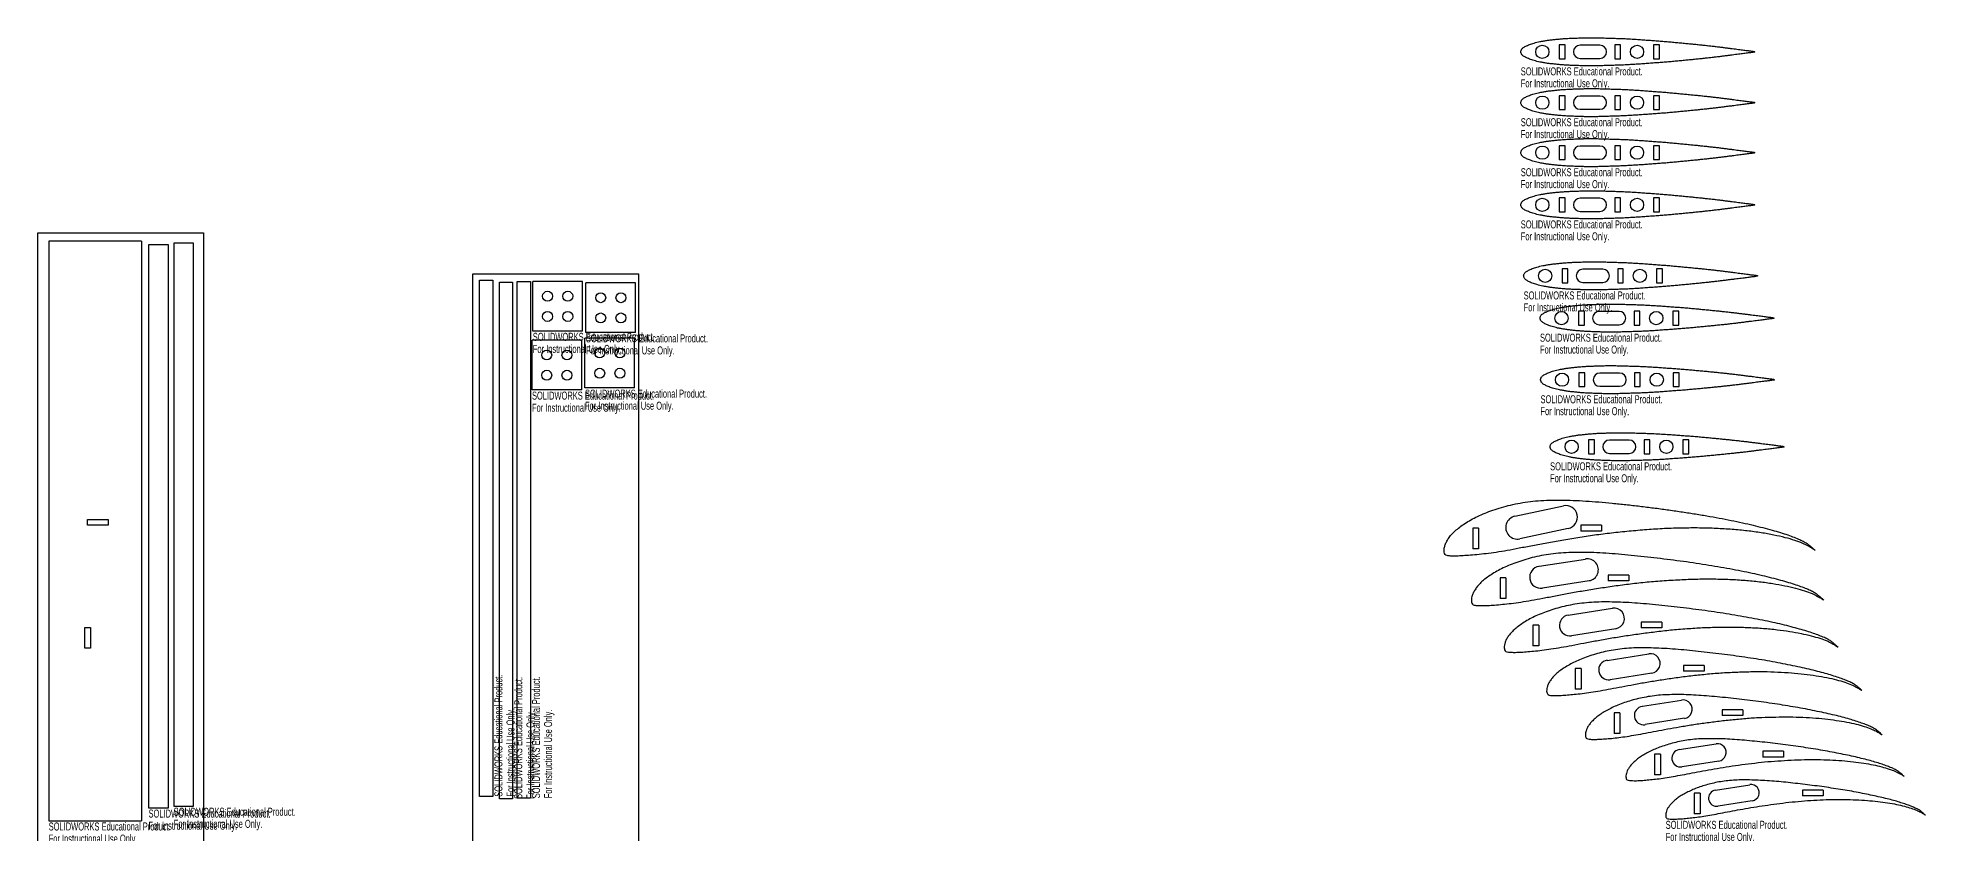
# Model space of a CAD drawing. Header units: millimetres. Extents: x -1702 to 479, y -1262 to 17.
# Drawn here: x -1702 to -562, y -463 to 17 of the extents above; entities that cross this region are included whole.
import ezdxf

# ---------------------------------------------------------------- set-up
doc = ezdxf.new("R2010")
doc.units = ezdxf.units.MM
doc.styles.add('SLDTEXTSTYLE0', font='TXT', dxfattribs={"width": 0.7})

# ---------------------------------------------------------------- blocks, each defined once
blk = doc.blocks.new('Left-Ribs (Entity_2)')
at = {"color": 7, "linetype": 'Continuous', "lineweight": 25}
for p, q in [((38.7, 19.3), (65.3, 23.5)), ((17.3, 13.3), (17.3, 0.8)), ((20.8, 13.3), (17.3, 13.3)), ((20.8, 13.3), (20.8, 0.8)), ((82.6, 15.1), (82.6, 11.6)), ((95.1, 15.1), (82.6, 15.1)), ((95.1, 11.6), (82.6, 11.6)), ((95.1, 15.1), (95.1, 11.6)), ((20.8, 0.8), (17.3, 0.8)), ((67.3, 11.1), (40.6, 6.9))]:
    blk.add_line(p, q, dxfattribs=at)
for centre, start, end in [((66.3, 17.3), 278.973, 98.973), ((39.6, 13.1), 98.973, 278.973)]:
    blk.add_arc(centre, 6.3, start, end, dxfattribs=at)
blk.add_open_spline([(201.6, 0), (201.6, 0), (200.8, 0.5), (200, 1), (197.7, 2.4), (194.7, 3.9), (190.4, 5.5), (185.2, 6.9), (179, 8.3), (172.2, 9.6), (164.6, 10.6), (156.4, 11.4), (147.7, 11.9), (138.7, 12.1), (129.3, 12.1), (119.8, 11.8), (110.2, 11.2), (100.5, 10.4), (91.1, 9.3), (81.8, 8.1), (72.8, 6.8), (64.1, 5.4), (55.9, 3.9), (48.2, 2.5), (41.1, 1.1), (34.5, -0.1), (28.4, -1.1), (22.9, -1.9), (17.9, -2.4), (13.4, -2.8), (9.5, -3.1), (6.3, -3.2), (3.7, -3.1), (1.8, -3), (0.4, -2.4), (0, -1), (0, 0.4), (0.3, 2.2), (1, 4.1), (2.1, 6.1), (3.6, 8.1), (5.5, 10.1), (7.8, 12.1), (10.6, 14.1), (13.8, 16.1), (17.3, 18), (21.2, 19.8), (25.5, 21.4), (30, 23), (34.9, 24.3), (40.1, 25.5), (45.5, 26.3), (51.2, 27), (57.3, 27.3), (63.6, 27.3), (70.2, 27.1), (77.1, 26.8), (84.2, 26.2), (91.5, 25.6), (98.9, 24.8), (106.3, 24), (113.8, 23), (121.2, 22.1), (128.6, 21), (135.7, 19.9), (142.7, 18.7), (149.4, 17.5), (155.9, 16.3), (162, 15), (167.8, 13.7), (173.1, 12.3), (178.1, 11), (182.6, 9.7), (186.6, 8.4), (190.1, 7.1), (193.2, 5.8), (195.7, 4.7), (197.7, 3.4), (199.1, 2.2), (200.4, 1), (200.9, 0.5), (201.6, 0), (201.6, 0)], degree=3, knots=[0, 0, 0, 0, 0.001, 0.004147, 0.009748, 0.018044, 0.028864, 0.041831, 0.056714, 0.073341, 0.091508, 0.111022, 0.131662, 0.153208, 0.175433, 0.19811, 0.221011, 0.243906, 0.266573, 0.28881, 0.310405, 0.331178, 0.350944, 0.369556, 0.386865, 0.402753, 0.417196, 0.43038, 0.442363, 0.453032, 0.462284, 0.470026, 0.476177, 0.48065, 0.483553, 0.486421, 0.489953, 0.494097, 0.498851, 0.504197, 0.510125, 0.516691, 0.524012, 0.532092, 0.540898, 0.550403, 0.560581, 0.571396, 0.582828, 0.59483, 0.607347, 0.620384, 0.633969, 0.6482, 0.663194, 0.678899, 0.695227, 0.712113, 0.729459, 0.747143, 0.76501, 0.782905, 0.800688, 0.818242, 0.835449, 0.852212, 0.86843, 0.884009, 0.898855, 0.912882, 0.926011, 0.938167, 0.94929, 0.959322, 0.968217, 0.975948, 0.982474, 0.987905, 0.992517, 0.996351, 0.99902, 1, 1, 1, 1], dxfattribs=at)
blk = doc.blocks.new('Left-Ribs (Entity_0)')
at = {"color": 7, "linetype": 'Continuous', "lineweight": 25}
for p, q in [((42.7, 20.6), (72.1, 26.9)), ((17.3, 13.3), (17.3, 0.8)), ((20.8, 13.3), (17.3, 13.3)), ((20.8, 13.3), (20.8, 0.8)), ((75, 13.2), (45.7, 6.9)), ((82.6, 15.1), (82.6, 11.6)), ((95.1, 15.1), (82.6, 15.1)), ((95.1, 11.6), (82.6, 11.6)), ((95.1, 15.1), (95.1, 11.6)), ((20.8, 0.8), (17.3, 0.8))]:
    blk.add_line(p, q, dxfattribs=at)
for centre, start, end in [((73.5, 20), 282.1224, 102.1224), ((44.2, 13.7), 102.1224, 282.1224)]:
    blk.add_arc(centre, 7, start, end, dxfattribs=at)
blk.add_open_spline([(224, 0), (224, 0), (223.3, 0.6), (222.6, 1.2), (221.3, 2.4), (219.6, 3.8), (217.4, 5.2), (214.6, 6.5), (211.3, 7.9), (207.4, 9.3), (202.9, 10.8), (197.9, 12.2), (192.4, 13.7), (186.4, 15.2), (180, 16.6), (173.2, 18.1), (166, 19.5), (158.6, 20.8), (150.8, 22.1), (142.9, 23.3), (134.7, 24.5), (126.5, 25.6), (118.2, 26.6), (109.8, 27.6), (101.6, 28.4), (93.5, 29.2), (85.6, 29.7), (78, 30.2), (70.6, 30.3), (63.6, 30.3), (56.9, 30), (50.6, 29.3), (44.5, 28.3), (38.8, 27), (33.4, 25.5), (28.3, 23.8), (23.6, 22), (19.2, 20), (15.3, 17.9), (11.8, 15.7), (8.7, 13.5), (6.1, 11.2), (3.9, 9), (2.3, 6.7), (1.1, 4.5), (0.3, 2.4), (-0.1, 0.5), (0, -1.1), (0.4, -2.6), (2, -3.4), (4.1, -3.5), (7, -3.6), (10.6, -3.4), (14.9, -3.1), (19.9, -2.7), (25.5, -2.1), (31.6, -1.3), (38.3, -0.2), (45.6, 1.2), (53.6, 2.8), (62.2, 4.4), (71.3, 6), (80.9, 7.6), (90.9, 9.1), (101.2, 10.4), (111.7, 11.5), (122.4, 12.4), (133.1, 13.1), (143.7, 13.4), (154.1, 13.5), (164.2, 13.2), (173.8, 12.6), (182.9, 11.8), (191.3, 10.6), (198.9, 9.3), (205.7, 7.7), (211.5, 6.1), (216.3, 4.3), (219.7, 2.7), (222.2, 1.2), (223.1, 0.6), (224, 0), (224, 0)], degree=3, knots=[0, 0, 0, 0, 0.00098, 0.003649, 0.007483, 0.012095, 0.017526, 0.024052, 0.031783, 0.040678, 0.05071, 0.061833, 0.073989, 0.087118, 0.101145, 0.115991, 0.13157, 0.147788, 0.164551, 0.181758, 0.199312, 0.217095, 0.23499, 0.252857, 0.270541, 0.287887, 0.304773, 0.321101, 0.336806, 0.3518, 0.366031, 0.379616, 0.392653, 0.40517, 0.417172, 0.428604, 0.439419, 0.449597, 0.459102, 0.467908, 0.475988, 0.483309, 0.489875, 0.495803, 0.501149, 0.505903, 0.510047, 0.513579, 0.516447, 0.51935, 0.523823, 0.529974, 0.537716, 0.546968, 0.557637, 0.56962, 0.582804, 0.597247, 0.613135, 0.630444, 0.649056, 0.668822, 0.689595, 0.71119, 0.733427, 0.756094, 0.778989, 0.80189, 0.824567, 0.846792, 0.868338, 0.888978, 0.908492, 0.926659, 0.943286, 0.958169, 0.971136, 0.981956, 0.990252, 0.995853, 0.999, 1, 1, 1, 1], dxfattribs=at)
blk = doc.blocks.new('Left-Ribs (Entity_3)')
at = {"color": 7, "linetype": 'Continuous', "lineweight": 25}
for p, q in [((17.3, 13.3), (17.3, 0.8)), ((20.8, 13.3), (17.3, 13.3)), ((20.8, 13.3), (20.8, 0.8)), ((36.5, 18.2), (61.7, 22.2)), ((82.6, 15.1), (82.6, 11.6)), ((95.1, 15.1), (82.6, 15.1)), ((95.1, 11.6), (82.6, 11.6)), ((95.1, 15.1), (95.1, 11.6)), ((20.8, 0.8), (17.3, 0.8)), ((63.6, 10.5), (38.4, 6.5))]:
    blk.add_line(p, q, dxfattribs=at)
for centre, start, end in [((37.4, 12.4), 98.973, 278.973), ((62.6, 16.3), 278.973, 98.973)]:
    blk.add_arc(centre, 5.95, start, end, dxfattribs=at)
blk.add_open_spline([(190.4, 0), (190.4, 0), (189.7, 0.5), (188.8, 1), (186.7, 2.3), (183.8, 3.6), (179.8, 5.1), (174.9, 6.6), (169.1, 7.9), (162.6, 9), (155.4, 10), (147.7, 10.7), (139.5, 11.2), (131, 11.5), (122.1, 11.4), (113.1, 11.1), (104, 10.6), (95, 9.8), (86, 8.8), (77.2, 7.7), (68.7, 6.4), (60.6, 5.1), (52.8, 3.7), (45.6, 2.3), (38.8, 1.1), (32.6, -0.1), (26.9, -1.1), (21.6, -1.8), (16.9, -2.3), (12.7, -2.7), (9, -2.9), (5.9, -3.1), (3.5, -3), (1.7, -2.9), (0.4, -2.2), (0, -1), (0, 0.4), (0.3, 2.1), (0.9, 3.8), (2, 5.7), (3.4, 7.6), (5.2, 9.6), (7.4, 11.5), (10, 13.3), (13, 15.2), (16.3, 17), (20, 18.7), (24, 20.2), (28.4, 21.7), (33, 23), (37.8, 24), (43, 24.9), (48.4, 25.5), (54.1, 25.8), (60, 25.8), (66.3, 25.6), (72.8, 25.3), (79.5, 24.8), (86.4, 24.2), (93.4, 23.4), (100.4, 22.6), (107.5, 21.8), (114.5, 20.8), (121.4, 19.8), (128.2, 18.8), (134.8, 17.7), (141.1, 16.5), (147.2, 15.3), (153, 14.1), (158.4, 12.9), (163.5, 11.6), (168.2, 10.4), (172.4, 9.1), (176.2, 7.9), (179.6, 6.7), (182.4, 5.5), (184.8, 4.4), (186.7, 3.2), (188.1, 2.1), (189.2, 1), (189.8, 0.5), (190.4, 0), (190.4, 0)], degree=3, knots=[0, 0, 0, 0, 0.001, 0.004147, 0.009748, 0.018044, 0.028864, 0.041831, 0.056714, 0.073341, 0.091508, 0.111022, 0.131662, 0.153208, 0.175433, 0.19811, 0.221011, 0.243906, 0.266573, 0.28881, 0.310405, 0.331178, 0.350944, 0.369556, 0.386865, 0.402753, 0.417196, 0.43038, 0.442363, 0.453032, 0.462284, 0.470026, 0.476177, 0.48065, 0.483553, 0.486421, 0.489953, 0.494097, 0.498851, 0.504197, 0.510125, 0.516691, 0.524012, 0.532092, 0.540898, 0.550403, 0.560581, 0.571396, 0.582828, 0.59483, 0.607347, 0.620384, 0.633969, 0.6482, 0.663194, 0.678899, 0.695227, 0.712113, 0.729459, 0.747143, 0.76501, 0.782905, 0.800688, 0.818242, 0.835449, 0.852212, 0.86843, 0.884009, 0.898855, 0.912882, 0.926011, 0.938167, 0.94929, 0.959322, 0.968217, 0.975948, 0.982474, 0.987905, 0.992517, 0.996351, 0.99902, 1, 1, 1, 1], dxfattribs=at)
blk = doc.blocks.new('Left-Ribs (Entity_4)')
at = {"color": 7, "linetype": 'Continuous', "lineweight": 25}
for p, q in [((17.3, 13.3), (17.3, 0.8)), ((20.8, 13.3), (17.3, 13.3)), ((20.8, 13.3), (20.8, 0.8)), ((34.4, 17.2), (58.1, 20.9)), ((82.6, 15.1), (82.6, 11.6)), ((95.1, 15.1), (82.6, 15.1)), ((95.1, 11.6), (82.6, 11.6)), ((95.1, 15.1), (95.1, 11.6)), ((20.8, 0.8), (17.3, 0.8)), ((59.8, 9.9), (36.1, 6.1))]:
    blk.add_line(p, q, dxfattribs=at)
for centre, start, end in [((35.2, 11.6), 98.973, 278.973), ((58.9, 15.4), 278.973, 98.973)]:
    blk.add_arc(centre, 5.6, start, end, dxfattribs=at)
blk.add_open_spline([(179.2, 0), (179.2, 0), (178.5, 0.5), (177.7, 0.9), (175.7, 2.1), (173, 3.4), (169.2, 4.8), (164.6, 6.2), (159.2, 7.4), (153, 8.5), (146.3, 9.4), (139, 10.1), (131.3, 10.6), (123.3, 10.8), (114.9, 10.7), (106.5, 10.5), (97.9, 10), (89.4, 9.2), (80.9, 8.3), (72.7, 7.2), (64.7, 6.1), (57, 4.8), (49.7, 3.5), (42.9, 2.2), (36.5, 1), (30.7, -0.1), (25.3, -1), (20.4, -1.7), (15.9, -2.2), (11.9, -2.5), (8.5, -2.7), (5.6, -2.9), (3.3, -2.8), (1.6, -2.7), (0.4, -2.1), (0, -0.9), (0, 0.4), (0.3, 1.9), (0.9, 3.6), (1.8, 5.4), (3.2, 7.2), (4.9, 9), (7, 10.8), (9.4, 12.6), (12.2, 14.3), (15.4, 16), (18.8, 17.6), (22.6, 19.1), (26.7, 20.4), (31, 21.6), (35.6, 22.6), (40.5, 23.4), (45.5, 24), (50.9, 24.2), (56.5, 24.3), (62.4, 24.1), (68.5, 23.8), (74.8, 23.3), (81.3, 22.7), (87.9, 22.1), (94.5, 21.3), (101.2, 20.5), (107.8, 19.6), (114.3, 18.7), (120.7, 17.7), (126.8, 16.6), (132.8, 15.6), (138.6, 14.4), (144, 13.3), (149.1, 12.1), (153.9, 11), (158.3, 9.8), (162.3, 8.6), (165.9, 7.4), (169, 6.3), (171.7, 5.2), (173.9, 4.1), (175.7, 3), (177, 2), (178.1, 0.9), (178.6, 0.4), (179.2, 0), (179.2, 0)], degree=3, knots=[0, 0, 0, 0, 0.001, 0.004147, 0.009748, 0.018044, 0.028864, 0.041831, 0.056714, 0.073341, 0.091508, 0.111022, 0.131662, 0.153208, 0.175433, 0.19811, 0.221011, 0.243906, 0.266573, 0.28881, 0.310405, 0.331178, 0.350944, 0.369556, 0.386865, 0.402753, 0.417196, 0.43038, 0.442363, 0.453032, 0.462284, 0.470026, 0.476177, 0.48065, 0.483553, 0.486421, 0.489953, 0.494097, 0.498851, 0.504197, 0.510125, 0.516691, 0.524012, 0.532092, 0.540898, 0.550403, 0.560581, 0.571396, 0.582828, 0.59483, 0.607347, 0.620384, 0.633969, 0.6482, 0.663194, 0.678899, 0.695227, 0.712113, 0.729459, 0.747143, 0.76501, 0.782905, 0.800688, 0.818242, 0.835449, 0.852212, 0.86843, 0.884009, 0.898855, 0.912882, 0.926011, 0.938167, 0.94929, 0.959322, 0.968217, 0.975948, 0.982474, 0.987905, 0.992517, 0.996351, 0.99902, 1, 1, 1, 1], dxfattribs=at)
blk = doc.blocks.new('Left-Ribs (Entity_5)')
at = {"color": 7, "linetype": 'Continuous', "lineweight": 25}
for p, q in [((17.3, 13.3), (17.3, 0.8)), ((20.8, 13.3), (17.3, 13.3)), ((20.8, 13.3), (20.8, 0.8)), ((32.2, 16.1), (54.4, 19.6)), ((82.6, 15.1), (82.6, 11.6)), ((95.1, 15.1), (82.6, 15.1)), ((95.1, 11.6), (82.6, 11.6)), ((95.1, 15.1), (95.1, 11.6)), ((20.8, 0.8), (17.3, 0.8)), ((56.1, 9.2), (33.9, 5.7))]:
    blk.add_line(p, q, dxfattribs=at)
for centre, start, end in [((33, 10.9), 98.973, 278.973), ((55.3, 14.4), 278.973, 98.973)]:
    blk.add_arc(centre, 5.25, start, end, dxfattribs=at)
blk.add_open_spline([(168, 0), (168, 0), (167.3, 0.4), (166.6, 0.9), (164.8, 2), (162.2, 3.2), (158.7, 4.5), (154.3, 5.8), (149.2, 7), (143.5, 8), (137.2, 8.8), (130.3, 9.5), (123.1, 9.9), (115.6, 10.1), (107.8, 10.1), (99.8, 9.8), (91.8, 9.3), (83.8, 8.7), (75.9, 7.8), (68.1, 6.8), (60.6, 5.7), (53.5, 4.5), (46.6, 3.3), (40.2, 2.1), (34.2, 0.9), (28.7, -0.1), (23.7, -1), (19.1, -1.6), (14.9, -2), (11.2, -2.4), (8, -2.6), (5.2, -2.7), (3.1, -2.6), (1.5, -2.5), (0.3, -2), (0, -0.9), (0, 0.4), (0.2, 1.8), (0.8, 3.4), (1.7, 5), (3, 6.7), (4.6, 8.4), (6.5, 10.1), (8.8, 11.8), (11.5, 13.4), (14.4, 15), (17.7, 16.5), (21.2, 17.9), (25, 19.1), (29.1, 20.3), (33.4, 21.2), (37.9, 22), (42.7, 22.5), (47.7, 22.7), (53, 22.7), (58.5, 22.6), (64.2, 22.3), (70.1, 21.9), (76.2, 21.3), (82.4, 20.7), (88.6, 20), (94.8, 19.2), (101, 18.4), (107.1, 17.5), (113.1, 16.6), (118.9, 15.6), (124.5, 14.6), (129.9, 13.5), (135, 12.5), (139.8, 11.4), (144.3, 10.3), (148.4, 9.2), (152.2, 8.1), (155.5, 7), (158.5, 5.9), (161, 4.9), (163, 3.9), (164.7, 2.8), (165.9, 1.8), (167, 0.9), (167.4, 0.4), (168, 0), (168, 0)], degree=3, knots=[0, 0, 0, 0, 0.001, 0.004147, 0.009748, 0.018044, 0.028864, 0.041831, 0.056714, 0.073341, 0.091508, 0.111022, 0.131662, 0.153208, 0.175433, 0.19811, 0.221011, 0.243906, 0.266573, 0.28881, 0.310405, 0.331178, 0.350944, 0.369556, 0.386865, 0.402753, 0.417196, 0.43038, 0.442363, 0.453032, 0.462284, 0.470026, 0.476177, 0.48065, 0.483553, 0.486421, 0.489953, 0.494097, 0.498851, 0.504197, 0.510125, 0.516691, 0.524012, 0.532092, 0.540898, 0.550403, 0.560581, 0.571396, 0.582828, 0.59483, 0.607347, 0.620384, 0.633969, 0.6482, 0.663194, 0.678899, 0.695227, 0.712113, 0.729459, 0.747143, 0.76501, 0.782905, 0.800688, 0.818242, 0.835449, 0.852212, 0.86843, 0.884009, 0.898855, 0.912882, 0.926011, 0.938167, 0.94929, 0.959322, 0.968217, 0.975948, 0.982474, 0.987905, 0.992517, 0.996351, 0.99902, 1, 1, 1, 1], dxfattribs=at)
blk = doc.blocks.new('Left-Ribs (Entity_6)')
at = {"color": 7, "linetype": 'Continuous', "lineweight": 25}
for p, q in [((17.3, 13.3), (17.3, 0.8)), ((20.8, 13.3), (17.3, 13.3)), ((20.8, 13.3), (20.8, 0.8)), ((30.1, 15), (50.8, 18.3)), ((82.6, 15.1), (82.6, 11.6)), ((95.1, 15.1), (82.6, 15.1)), ((95.1, 11.6), (82.6, 11.6)), ((95.1, 15.1), (95.1, 11.6)), ((20.8, 0.8), (17.3, 0.8)), ((52.3, 8.6), (31.6, 5.3))]:
    blk.add_line(p, q, dxfattribs=at)
for centre, start, end in [((30.8, 10.2), 98.973, 278.973), ((51.6, 13.5), 278.973, 98.973)]:
    blk.add_arc(centre, 4.9, start, end, dxfattribs=at)
blk.add_open_spline([(156.8, 0), (156.8, 0), (156.2, 0.4), (155.5, 0.8), (153.8, 1.9), (151.4, 3), (148.1, 4.2), (144, 5.4), (139.3, 6.5), (133.9, 7.4), (128, 8.2), (121.7, 8.8), (114.9, 9.2), (107.9, 9.4), (100.6, 9.4), (93.2, 9.2), (85.7, 8.7), (78.2, 8.1), (70.8, 7.3), (63.6, 6.3), (56.6, 5.3), (49.9, 4.2), (43.5, 3.1), (37.5, 1.9), (31.9, 0.9), (26.8, -0.1), (22.1, -0.9), (17.8, -1.4), (13.9, -1.9), (10.4, -2.2), (7.4, -2.4), (4.9, -2.5), (2.9, -2.4), (1.4, -2.4), (0.3, -1.8), (0, -0.8), (0, 0.3), (0.2, 1.7), (0.8, 3.2), (1.6, 4.7), (2.8, 6.3), (4.3, 7.9), (6.1, 9.4), (8.2, 11), (10.7, 12.5), (13.5, 14), (16.5, 15.4), (19.8, 16.7), (23.4, 17.9), (27.2, 18.9), (31.2, 19.8), (35.4, 20.5), (39.8, 21), (44.5, 21.2), (49.5, 21.2), (54.6, 21.1), (59.9, 20.8), (65.5, 20.4), (71.1, 19.9), (76.9, 19.3), (82.7, 18.6), (88.5, 17.9), (94.3, 17.2), (100, 16.3), (105.6, 15.5), (111, 14.6), (116.2, 13.6), (121.2, 12.6), (126, 11.6), (130.5, 10.6), (134.7, 9.6), (138.5, 8.6), (142, 7.5), (145.1, 6.5), (147.9, 5.5), (150.2, 4.5), (152.2, 3.6), (153.7, 2.7), (154.9, 1.7), (155.8, 0.8), (156.3, 0.4), (156.8, 0), (156.8, 0)], degree=3, knots=[0, 0, 0, 0, 0.001, 0.004147, 0.009748, 0.018044, 0.028864, 0.041831, 0.056714, 0.073341, 0.091508, 0.111022, 0.131662, 0.153208, 0.175433, 0.19811, 0.221011, 0.243906, 0.266573, 0.28881, 0.310405, 0.331178, 0.350944, 0.369556, 0.386865, 0.402753, 0.417196, 0.43038, 0.442363, 0.453032, 0.462284, 0.470026, 0.476177, 0.48065, 0.483553, 0.486421, 0.489953, 0.494097, 0.498851, 0.504197, 0.510125, 0.516691, 0.524012, 0.532092, 0.540898, 0.550403, 0.560581, 0.571396, 0.582828, 0.59483, 0.607347, 0.620384, 0.633969, 0.6482, 0.663194, 0.678899, 0.695227, 0.712113, 0.729459, 0.747143, 0.76501, 0.782905, 0.800688, 0.818242, 0.835449, 0.852212, 0.86843, 0.884009, 0.898855, 0.912882, 0.926011, 0.938167, 0.94929, 0.959322, 0.968217, 0.975948, 0.982474, 0.987905, 0.992517, 0.996351, 0.99902, 1, 1, 1, 1], dxfattribs=at)
at = {"color": 7, "linetype": 'Continuous', "char_height": 4.834, "attachment_point": 1, "style": 'SLDTEXTSTYLE0'}
for s, insert in [('SOLIDWORKS Educational Product.', (0, -3.5)), ('For Instructional Use Only.', (0, -10.8))]:
    blk.add_mtext(s, dxfattribs=dict(at, insert=insert))
blk = doc.blocks.new('Fuselage-Panel-Left')
at = {"color": 7, "linetype": 'Continuous', "lineweight": 25}
for p, q in [((28, 175), (-28, 175)), ((-28, 175), (-28, -175)), ((28, 175), (28, -175)), ((-4.5, 7), (8, 7)), ((-4.5, 3.5), (-4.5, 7)), ((8, 3.5), (-4.5, 3.5)), ((8, 7), (8, 3.5)), ((-6.2, -70.8), (-6.2, -58.3)), ((-6.2, -58.3), (-2.7, -58.3)), ((-2.7, -58.3), (-2.7, -70.8)), ((-2.7, -70.8), (-6.2, -70.8)), ((-28, -175), (28, -175))]:
    blk.add_line(p, q, dxfattribs=at)
at = {"color": 7, "linetype": 'Continuous', "char_height": 4.834, "attachment_point": 1, "style": 'SLDTEXTSTYLE0'}
for s, insert in [('SOLIDWORKS Educational Product.', (-28, -176)), ('For Instructional Use Only.', (-28, -183.3))]:
    blk.add_mtext(s, dxfattribs=dict(at, insert=insert))
blk = doc.blocks.new('HT')
at = {"color": 7, "linetype": 'Continuous', "lineweight": 25}
for p, q in [((26.8, 4.2), (23.2, 4.2)), ((23.2, 4.2), (23.2, -4.2)), ((26.8, -4.2), (26.8, 4.2)), ((47.8, 4), (35.8, 4)), ((60.2, 4.2), (56.8, 4.2)), ((56.8, 4.2), (56.8, -4.2)), ((60.2, -4.2), (60.2, 4.2)), ((83.8, 4.2), (80.2, 4.2)), ((80.2, 4.2), (80.2, -4.2)), ((83.8, -4.2), (83.8, 4.2)), ((23.2, -4.2), (26.8, -4.2)), ((35.8, -4), (47.8, -4)), ((56.8, -4.2), (60.2, -4.2)), ((80.2, -4.2), (83.8, -4.2))]:
    blk.add_line(p, q, dxfattribs=at)
for centre in [(13, 0), (70.2, 0)]:
    blk.add_circle(centre, 4, dxfattribs=at)
for centre, start, end in [((35.8, 0), 90, 270), ((47.8, 0), 270, 90)]:
    blk.add_arc(centre, 4, start, end, dxfattribs=at)
blk.add_open_spline([(0, 0), (0, -0.2), (0.1, -0.6), (0.3, -1.2), (0.7, -1.8), (1.3, -2.4), (2.1, -2.9), (3, -3.4), (4, -3.9), (5.3, -4.4), (6.6, -4.9), (8.1, -5.3), (9.8, -5.8), (11.6, -6.2), (13.5, -6.5), (15.6, -6.9), (17.8, -7.2), (20.1, -7.4), (22.6, -7.7), (25.1, -7.9), (27.8, -8.1), (30.5, -8.2), (33.4, -8.3), (36.3, -8.4), (39.3, -8.5), (42.4, -8.5), (45.6, -8.5), (48.8, -8.4), (52.1, -8.3), (55.4, -8.2), (58.7, -8.1), (62.1, -8), (65.5, -7.8), (68.9, -7.6), (72.3, -7.4), (75.7, -7.1), (79.1, -6.9), (82.5, -6.6), (85.8, -6.4), (89.2, -6.1), (92.4, -5.8), (95.6, -5.5), (98.8, -5.2), (101.9, -4.9), (104.9, -4.6), (107.9, -4.3), (110.7, -4), (113.5, -3.7), (116.1, -3.4), (118.7, -3.1), (121.1, -2.8), (123.4, -2.5), (125.6, -2.2), (127.7, -2), (129.6, -1.7), (131.4, -1.5), (133.1, -1.3), (134.6, -1.1), (136, -0.9), (137.2, -0.7), (138.2, -0.6), (139.1, -0.5), (139.9, -0.4), (140.4, -0.3), (140.9, -0.2), (141.1, -0.2), (141.3, -0.2), (141.3, 0.2), (141.1, 0.2), (140.9, 0.2), (140.4, 0.3), (139.9, 0.4), (139.1, 0.5), (138.2, 0.6), (137.2, 0.7), (136, 0.9), (134.6, 1.1), (133.1, 1.3), (131.4, 1.5), (129.6, 1.7), (127.7, 2), (125.6, 2.2), (123.4, 2.5), (121.1, 2.8), (118.7, 3.1), (116.1, 3.4), (113.5, 3.7), (110.7, 4), (107.9, 4.3), (104.9, 4.6), (101.9, 4.9), (98.8, 5.2), (95.6, 5.5), (92.4, 5.8), (89.2, 6.1), (85.8, 6.4), (82.5, 6.6), (79.1, 6.9), (75.7, 7.1), (72.3, 7.4), (68.9, 7.6), (65.5, 7.8), (62.1, 8), (58.7, 8.1), (55.4, 8.2), (52.1, 8.3), (48.8, 8.4), (45.6, 8.5), (42.4, 8.5), (39.3, 8.5), (36.3, 8.4), (33.4, 8.3), (30.5, 8.2), (27.8, 8.1), (25.1, 7.9), (22.6, 7.7), (20.1, 7.4), (17.8, 7.2), (15.6, 6.9), (13.5, 6.5), (11.6, 6.2), (9.8, 5.8), (8.1, 5.3), (6.6, 4.9), (5.3, 4.4), (4, 3.9), (3, 3.4), (2.1, 2.9), (1.3, 2.4), (0.7, 1.8), (0.3, 1.2), (0.1, 0.6), (0, 0.2), (0, 0)], degree=3, knots=[0, 0, 0, 0, 0.002106, 0.004321, 0.006773, 0.009557, 0.012734, 0.016343, 0.020406, 0.024934, 0.029933, 0.035402, 0.041337, 0.047732, 0.054575, 0.061857, 0.069565, 0.077682, 0.086195, 0.095084, 0.104333, 0.113922, 0.123829, 0.134035, 0.144516, 0.155249, 0.16621, 0.177376, 0.18872, 0.200217, 0.21184, 0.223563, 0.235359, 0.2472, 0.259058, 0.270907, 0.282718, 0.294465, 0.306118, 0.317651, 0.329037, 0.340249, 0.35126, 0.362045, 0.372579, 0.382836, 0.392793, 0.402425, 0.411711, 0.420628, 0.429156, 0.437273, 0.444962, 0.452203, 0.458979, 0.465275, 0.471075, 0.476366, 0.481134, 0.485369, 0.48906, 0.492198, 0.494776, 0.496788, 0.498228, 0.499094, 0.499383, 0.500617, 0.500906, 0.501772, 0.503212, 0.505224, 0.507802, 0.51094, 0.514631, 0.518866, 0.523634, 0.528925, 0.534725, 0.541021, 0.547797, 0.555038, 0.562727, 0.570844, 0.579372, 0.588289, 0.597575, 0.607207, 0.617164, 0.627421, 0.637955, 0.64874, 0.659751, 0.670963, 0.682349, 0.693882, 0.705535, 0.717282, 0.729093, 0.740942, 0.7528, 0.764641, 0.776437, 0.78816, 0.799783, 0.81128, 0.822624, 0.83379, 0.844751, 0.855484, 0.865965, 0.876171, 0.886078, 0.895667, 0.904916, 0.913805, 0.922318, 0.930435, 0.938143, 0.945425, 0.952268, 0.958663, 0.964598, 0.970067, 0.975066, 0.979594, 0.983657, 0.987266, 0.990443, 0.993227, 0.995679, 0.997894, 1, 1, 1, 1], dxfattribs=at)
at = {"color": 7, "linetype": 'Continuous', "char_height": 4.834, "attachment_point": 1, "style": 'SLDTEXTSTYLE0'}
for s, insert in [('SOLIDWORKS Educational Product.', (0, -9.4)), ('For Instructional Use Only.', (0, -16.6))]:
    blk.add_mtext(s, dxfattribs=dict(at, insert=insert))
blk = doc.blocks.new('HT_Spur')
at = {"color": 7, "linetype": 'Continuous', "lineweight": 25}
for p, q in [((-156, 4), (156, 4)), ((-156, -4), (-156, 4)), ((156, 4), (156, -4)), ((156, -4), (-156, -4))]:
    blk.add_line(p, q, dxfattribs=at)
at = {"color": 7, "linetype": 'Continuous', "char_height": 4.834, "attachment_point": 1, "style": 'SLDTEXTSTYLE0'}
for s, insert in [('SOLIDWORKS Educational Product.', (-156, -5)), ('For Instructional Use Only.', (-156, -12.3))]:
    blk.add_mtext(s, dxfattribs=dict(at, insert=insert))
blk = doc.blocks.new('Wing-Spar')
at = {"color": 7, "linetype": 'Continuous', "lineweight": 25}
for p, q in [((6, 170), (-6, 170)), ((-6, 170), (-6, -170)), ((6, -170), (6, 170)), ((-6, -170), (6, -170))]:
    blk.add_line(p, q, dxfattribs=at)
at = {"color": 7, "linetype": 'Continuous', "char_height": 4.834, "attachment_point": 1, "style": 'SLDTEXTSTYLE0'}
for s, insert in [('SOLIDWORKS Educational Product.', (-6, -171)), ('For Instructional Use Only.', (-6, -178.3))]:
    blk.add_mtext(s, dxfattribs=dict(at, insert=insert))
blk = doc.blocks.new('Nose-Bulkhead')
at = {"color": 7, "linetype": 'Continuous', "lineweight": 25}
for p, q in [((15, 15), (-15, 15)), ((-15, -15), (-15, 15)), ((15, -15), (15, 15)), ((15, -15), (-15, -15))]:
    blk.add_line(p, q, dxfattribs=at)
for centre in [(-6.1, 6.1), (6.1, 6.1), (-6.1, -6.1), (6.1, -6.1)]:
    blk.add_circle(centre, 3, dxfattribs=at)
at = {"color": 7, "linetype": 'Continuous', "char_height": 4.834, "attachment_point": 1, "style": 'SLDTEXTSTYLE0'}
for s, insert in [('SOLIDWORKS Educational Product.', (-15, -16)), ('For Instructional Use Only.', (-15, -23.3))]:
    blk.add_mtext(s, dxfattribs=dict(at, insert=insert))

msp = doc.modelspace()

# ---------------------------------------------------------------- linework, layer by layer
at = {"color": 7, "linetype": 'Continuous', "lineweight": 25}
for p, q in [((-795.4, -301.7), (-767.3, -297.3)), ((-753.6, -307), (-753.6, -310.5)), ((-741.1, -307), (-753.6, -307)), ((-741.1, -307), (-741.1, -310.5)), ((-818.9, -308.7), (-818.9, -321.2)), ((-815.4, -308.7), (-818.9, -308.7)), ((-815.4, -308.7), (-815.4, -321.2)), ((-765.2, -310.4), (-793.3, -314.8)), ((-741.1, -310.5), (-753.6, -310.5)), ((-815.4, -321.2), (-818.9, -321.2))]:
    msp.add_line(p, q, dxfattribs=at)
for points in [[(-1602.1, -100.4), (-1602.1, -1100.4), (-1702.1, -1100.4), (-1702.1, -100.4)], [(-1439.3, -125.1), (-1339.3, -125.1), (-1339.3, -1125.1), (-1439.3, -1125.1)]]:
    msp.add_lwpolyline(points, close=True)
for centre, start, end in [((-794.4, -308.3), 98.973, 278.973), ((-766.2, -303.8), 278.973, 98.973)]:
    msp.add_arc(centre, 6.65, start, end, dxfattribs=at)
msp.add_open_spline([(-623.4, -322.1), (-623.4, -322.1), (-624.2, -321.5), (-625.2, -321), (-627.5, -319.6), (-630.7, -318), (-635.3, -316.3), (-640.8, -314.8), (-647.2, -313.3), (-654.5, -312), (-662.5, -310.9), (-671.1, -310.1), (-680.3, -309.5), (-689.8, -309.3), (-699.7, -309.3), (-708.8, -309.7), (-719.9, -310.3), (-730.1, -311.1), (-740.1, -312.2), (-749.9, -313.5), (-759.4, -314.9), (-768.5, -316.4), (-777.2, -317.9), (-785.3, -319.5), (-792.9, -320.9), (-799.8, -322.2), (-806.2, -323.3), (-812, -324.1), (-817.3, -324.6), (-822, -325.1), (-826.1, -325.4), (-829.6, -325.5), (-832.3, -325.4), (-834.3, -325.3), (-835.8, -324.6), (-836.2, -323.2), (-836.3, -321.6), (-835.9, -319.8), (-835.2, -317.8), (-834, -315.7), (-832.5, -313.6), (-830.4, -311.4), (-828, -309.3), (-825, -307.2), (-821.7, -305.1), (-818, -303.1), (-813.8, -301.2), (-809.4, -299.5), (-804.5, -297.9), (-799.4, -296.4), (-793.9, -295.2), (-788.2, -294.3), (-782.1, -293.6), (-775.8, -293.3), (-769.1, -293.3), (-762.1, -293.4), (-754.9, -293.8), (-747.4, -294.4), (-739.7, -295.1), (-731.9, -295.9), (-724, -296.8), (-716.1, -297.8), (-708.2, -298.8), (-700.5, -299.9), (-692.9, -301.1), (-685.6, -302.3), (-678.5, -303.6), (-671.7, -304.9), (-665.2, -306.3), (-659.1, -307.7), (-653.5, -309.1), (-648.2, -310.5), (-643.5, -311.9), (-639.2, -313.3), (-635.5, -314.6), (-632.3, -315.9), (-629.7, -317.2), (-627.6, -318.5), (-626, -319.8), (-624.7, -321), (-624.1, -321.6), (-623.4, -322.1), (-623.4, -322.1)], degree=3, knots=[0, 0, 0, 0, 0.001, 0.004147, 0.009748, 0.018044, 0.028864, 0.041831, 0.056714, 0.073341, 0.091508, 0.111022, 0.131662, 0.153208, 0.175433, 0.19811, 0.221011, 0.243906, 0.266573, 0.28881, 0.310405, 0.331178, 0.350944, 0.369556, 0.386865, 0.402753, 0.417196, 0.43038, 0.442363, 0.453032, 0.462284, 0.470026, 0.476177, 0.48065, 0.483553, 0.486421, 0.489953, 0.494097, 0.498851, 0.504197, 0.510125, 0.516691, 0.524012, 0.532092, 0.540898, 0.550403, 0.560581, 0.571396, 0.582828, 0.59483, 0.607347, 0.620384, 0.633969, 0.6482, 0.663194, 0.678899, 0.695227, 0.712113, 0.729459, 0.747143, 0.76501, 0.782905, 0.800688, 0.818242, 0.835449, 0.852212, 0.86843, 0.884009, 0.898855, 0.912882, 0.926011, 0.938167, 0.94929, 0.959322, 0.968217, 0.975948, 0.982474, 0.987905, 0.992517, 0.996351, 0.99902, 1, 1, 1, 1], dxfattribs=at)

# ---------------------------------------------------------------- block references
for name, p in [('HT', (-806.4, 9)), ('HT', (-806.4, -21.7)), ('HT', (-806.4, -51.9)), ('HT', (-806.4, -83.4)), ('Fuselage-Panel-Left', (-1667.5, -280.4)), ('Wing-Spar', (-1629.2, -277.6)), ('Wing-Spar', (-1614, -276.5)), ('HT', (-804.7, -126.3)), ('Nose-Bulkhead', (-1388.1, -144.7)), ('Nose-Bulkhead', (-1356, -145.6)), ('HT', (-794.8, -151.8)), ('Nose-Bulkhead', (-1388.6, -180.2)), ('Nose-Bulkhead', (-1356.6, -179)), ('HT', (-794.5, -189)), ('HT', (-788.7, -229.5)), ('Left-Ribs (Entity_0)', (-852.7, -292)), ('Left-Ribs (Entity_2)', (-816.4, -350.5)), ('Left-Ribs (Entity_3)', (-790.8, -376.7)), ('Left-Ribs (Entity_4)', (-767.4, -403.4)), ('Left-Ribs (Entity_5)', (-742.9, -428.5)), ('Left-Ribs (Entity_6)', (-718.9, -451.9))]:
    msp.add_blockref(name, p)
at = {"rotation": 90}
for p in [(-1431.3, -284.8), (-1419.3, -286.2), (-1408.6, -285.8)]:
    msp.add_blockref('HT_Spur', p, dxfattribs=at)

doc.saveas('drawing.dxf')
